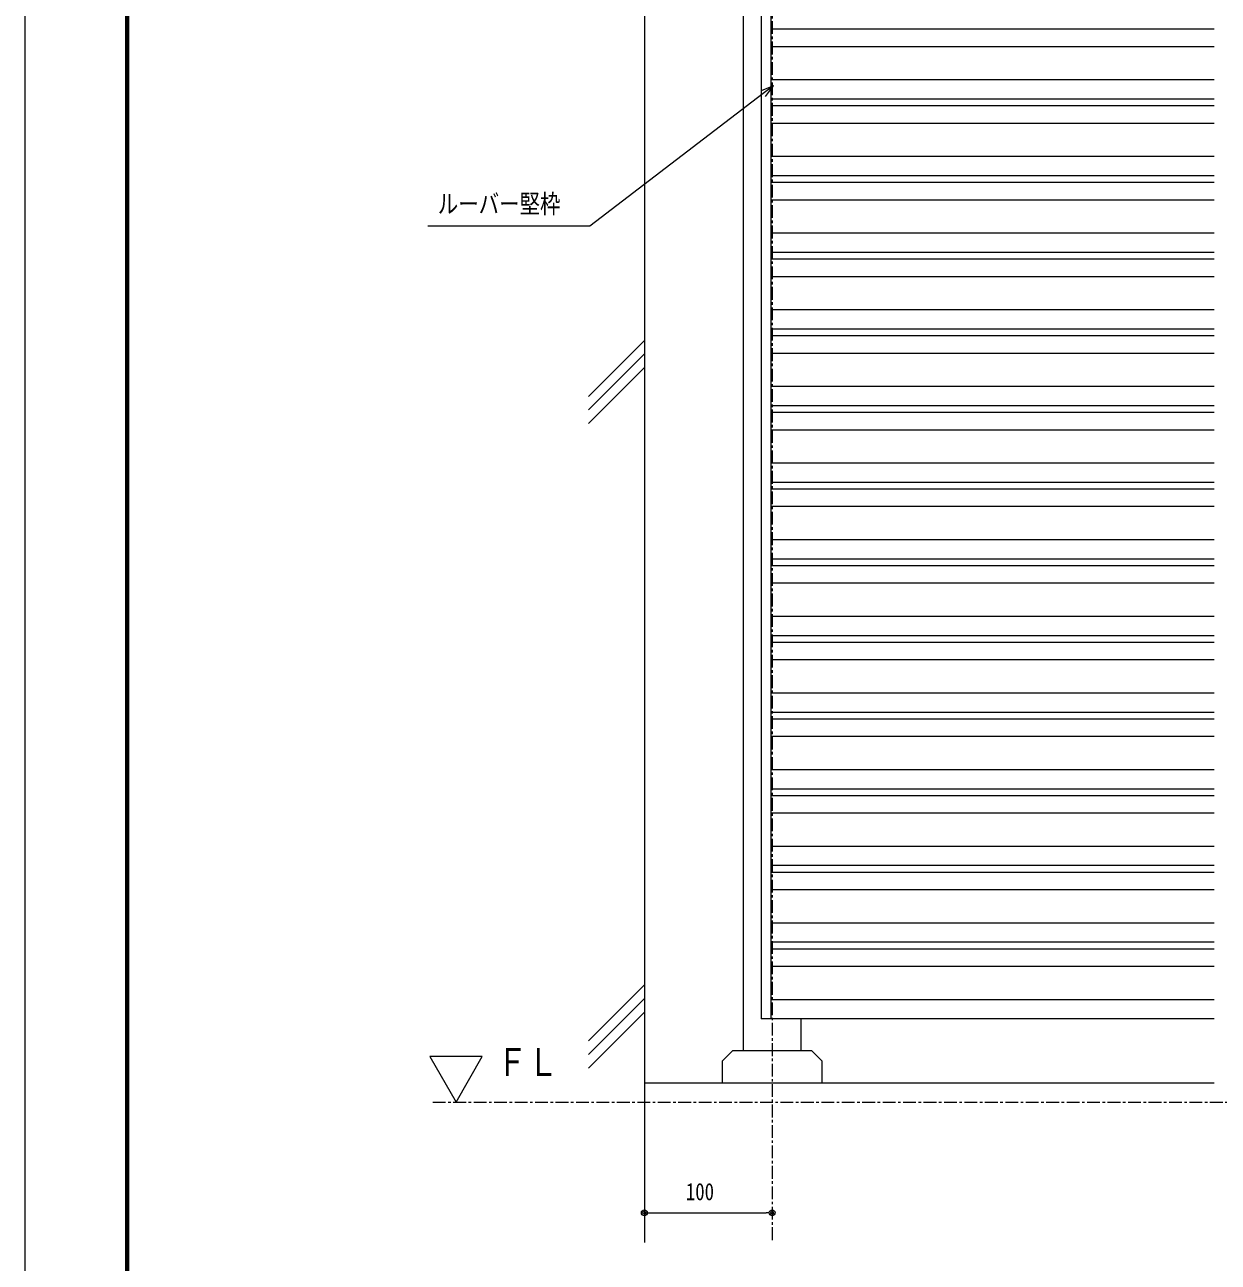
# Model space of a CAD drawing. Units: millimetres, scale not verified. Extents: x -1682 to 1682, y -1188 to 1188.
# Drawn here: x -1682 to -748, y -614 to 354 of the extents above; entities that cross this region are included whole.
import ezdxf
from ezdxf.enums import TextEntityAlignment as Align

# ---------------------------------------------------------------- set-up
doc = ezdxf.new("R2010")
doc.units = ezdxf.units.MM
doc.header["$LTSCALE"] = 8
doc.linetypes.add('USER1', pattern=[2, 1.25, -0.25, 0.25, -0.25])
for name, color, linetype, lineweight in [('0-0_0', 7, 'Continuous', 18), ('0-1_DEFPOINTS', 5, 'Continuous', 18), ('0-5_WAKU', 7, 'Continuous', 18), ('0-7_2躯体線', 4, 'Continuous', 18), ('0-8_3中心線', 2, 'USER1', 18), ('0-E_4アルミ', 6, 'Continuous', 18), ('1-0_KIJUN-A', 2, 'USER1', 18), ('1-7_1寸法', 3, 'Continuous', 18)]:
    doc.layers.add(name, color=color, linetype=linetype, lineweight=lineweight)
doc.styles.add('ＭＳ ゴシック', font='')
doc.styles.get('ＭＳ ゴシック').set_extended_font_data('MS Gothic')

msp = doc.modelspace()

# ---------------------------------------------------------------- linework, layer by layer
at = {"layer": '0-0_0'}
for p, q in [((-1119.581, -448.98), (-1119.581, 596.02)), ((-1096.081, 306.379), (-1104.027, 300.307)), ((-1074.581, -423.98), (-1074.581, -448.98)), ((-1194.781, -575.663), (-1192.481, -575.663)), ((-1099.381, -575.663), (-1101.681, -575.663))]:
    msp.add_line(p, q, dxfattribs=at)
for points in [[(-1104.027, 300.307), (-1239.656, 196.65), (-1366.553, 196.65)], [(-1102.4, 298.178), (-1096.081, 306.379), (-1105.654, 302.435)]]:
    msp.add_lwpolyline(points, dxfattribs=at)
for points in [[(-1344.452, -488.98), (-1323.911, -453.404), (-1364.992, -453.404)], [(-1136.081, -473.98), (-1058.081, -473.98), (-1058.081, -456.98), (-1066.081, -448.98), (-1128.081, -448.98), (-1136.081, -456.98)]]:
    msp.add_lwpolyline(points, close=True, dxfattribs=at)
for centre, radius in [((-1197.081, -575.663), 2.3), ((-1197.081, -575.663), 1.15), ((-1097.081, -575.663), 2.3), ((-1097.081, -575.663), 1.15)]:
    msp.add_circle(centre, radius, dxfattribs=at)
at = {"layer": '0-1_DEFPOINTS'}
msp.add_lwpolyline([(-1681.904, 1187.913), (-1681.904, -1188.087), (1682.096, -1188.087)], dxfattribs=at)
at = {"layer": '0-5_WAKU'}
for p, q in [((-1603.104, 1133.113), (-1603.104, -1129.287)), ((-1602.504, 1132.513), (-1602.504, -1128.687)), ((-1601.904, 1131.913), (-1601.904, -1128.087)), ((-1601.304, 1131.313), (-1601.304, -1127.487)), ((-1600.704, 1130.713), (-1600.704, -1126.887))]:
    msp.add_line(p, q, dxfattribs=at)
at = {"layer": '0-7_2躯体線'}
for p, q in [((-1197.081, 709.52), (-1197.081, -598.98)), ((-1197.081, 107.141), (-1240.912, 63.311)), ((-1197.081, 96.532), (-1240.912, 52.702)), ((-1197.081, 85.923), (-1240.912, 42.093)), ((-1197.081, -397.311), (-1240.912, -441.141)), ((-1197.081, -407.919), (-1240.912, -451.749)), ((-1197.081, -418.528), (-1240.912, -462.358)), ((-1197.081, -473.98), (-751.288, -473.98))]:
    msp.add_line(p, q, dxfattribs=at)
at = {"layer": '0-8_3中心線'}
msp.add_line((-1097.081, 676.999), (-1097.081, -598.98), dxfattribs=at)
at = {"layer": '0-E_4アルミ'}
for p, q in [((-1105.581, 591.02), (-1105.581, -423.98)), ((-1098.081, 591.02), (-1098.081, -423.98)), ((-1098.081, 351.02), (-751.288, 351.02)), ((-751.288, 337.02), (-1098.081, 337.02)), ((-751.288, 311.12), (-1098.081, 311.12)), ((-751.288, 296.02), (-1098.081, 296.02)), ((-1098.081, 291.02), (-751.288, 291.02)), ((-751.288, 277.02), (-1098.081, 277.02)), ((-751.288, 251.12), (-1098.081, 251.12)), ((-751.288, 236.02), (-1098.081, 236.02)), ((-1098.081, 231.02), (-751.288, 231.02)), ((-751.288, 217.02), (-1098.081, 217.02)), ((-751.288, 191.12), (-1098.081, 191.12)), ((-751.288, 176.02), (-1098.081, 176.02)), ((-1098.081, 171.02), (-751.288, 171.02)), ((-751.288, 157.02), (-1098.081, 157.02)), ((-751.288, 131.12), (-1098.081, 131.12)), ((-751.288, 116.02), (-1098.081, 116.02)), ((-1098.081, 111.02), (-751.288, 111.02)), ((-751.288, 97.02), (-1098.081, 97.02)), ((-751.288, 71.12), (-1098.081, 71.12)), ((-751.288, 56.02), (-1098.081, 56.02)), ((-1098.081, 51.02), (-751.288, 51.02)), ((-751.288, 37.02), (-1098.081, 37.02)), ((-751.288, 11.12), (-1098.081, 11.12)), ((-751.288, -3.98), (-1098.081, -3.98)), ((-1098.081, -8.98), (-751.288, -8.98)), ((-751.288, -22.98), (-1098.081, -22.98)), ((-751.288, -48.88), (-1098.081, -48.88)), ((-751.288, -63.98), (-1098.081, -63.98)), ((-1098.081, -68.98), (-751.288, -68.98)), ((-751.288, -82.98), (-1098.081, -82.98)), ((-751.288, -108.88), (-1098.081, -108.88)), ((-751.288, -123.98), (-1098.081, -123.98)), ((-1098.081, -128.98), (-751.288, -128.98)), ((-751.288, -142.98), (-1098.081, -142.98)), ((-751.288, -168.88), (-1098.081, -168.88)), ((-751.288, -183.98), (-1098.081, -183.98)), ((-1098.081, -188.98), (-751.288, -188.98)), ((-751.288, -202.98), (-1098.081, -202.98)), ((-751.288, -228.88), (-1098.081, -228.88)), ((-751.288, -243.98), (-1098.081, -243.98)), ((-1098.081, -248.98), (-751.288, -248.98)), ((-751.288, -262.98), (-1098.081, -262.98)), ((-751.288, -288.88), (-1098.081, -288.88)), ((-751.288, -303.98), (-1098.081, -303.98)), ((-1098.081, -308.98), (-751.288, -308.98)), ((-751.288, -322.98), (-1098.081, -322.98)), ((-751.288, -348.88), (-1098.081, -348.88)), ((-751.288, -363.98), (-1098.081, -363.98)), ((-1098.081, -368.98), (-751.288, -368.98)), ((-751.288, -382.98), (-1098.081, -382.98)), ((-751.288, -408.88), (-1098.081, -408.88)), ((-751.288, -423.98), (-1105.581, -423.98))]:
    msp.add_line(p, q, dxfattribs=at)
at = {"layer": '1-0_KIJUN-A'}
msp.add_line((-1362.564, -488.98), (264.289, -488.98), dxfattribs=at)
at = {"layer": '1-7_1寸法'}
msp.add_line((-1192.481, -575.663), (-1101.681, -575.663), dxfattribs=at)

# ---------------------------------------------------------------- texts
at = {"layer": '0-0_0', "style": 'ＭＳ ゴシック', "width": 0.8}
for s, height, p in [('ルーバー堅枠', 14.66, (-1358.712, 202.352)), ('ＦＬ', 21.99, (-1312.495, -475.219))]:
    msp.add_text(s, height=height, dxfattribs=at).set_placement(p, align=Align.BOTTOM_LEFT)
at = {"layer": '1-7_1寸法', "color": 7, "style": 'ＭＳ ゴシック', "width": 0.8}
msp.add_text('100', height=13.49, dxfattribs=at).set_placement((-1164.605, -569.913), align=Align.BOTTOM_LEFT)

doc.saveas('drawing.dxf')
